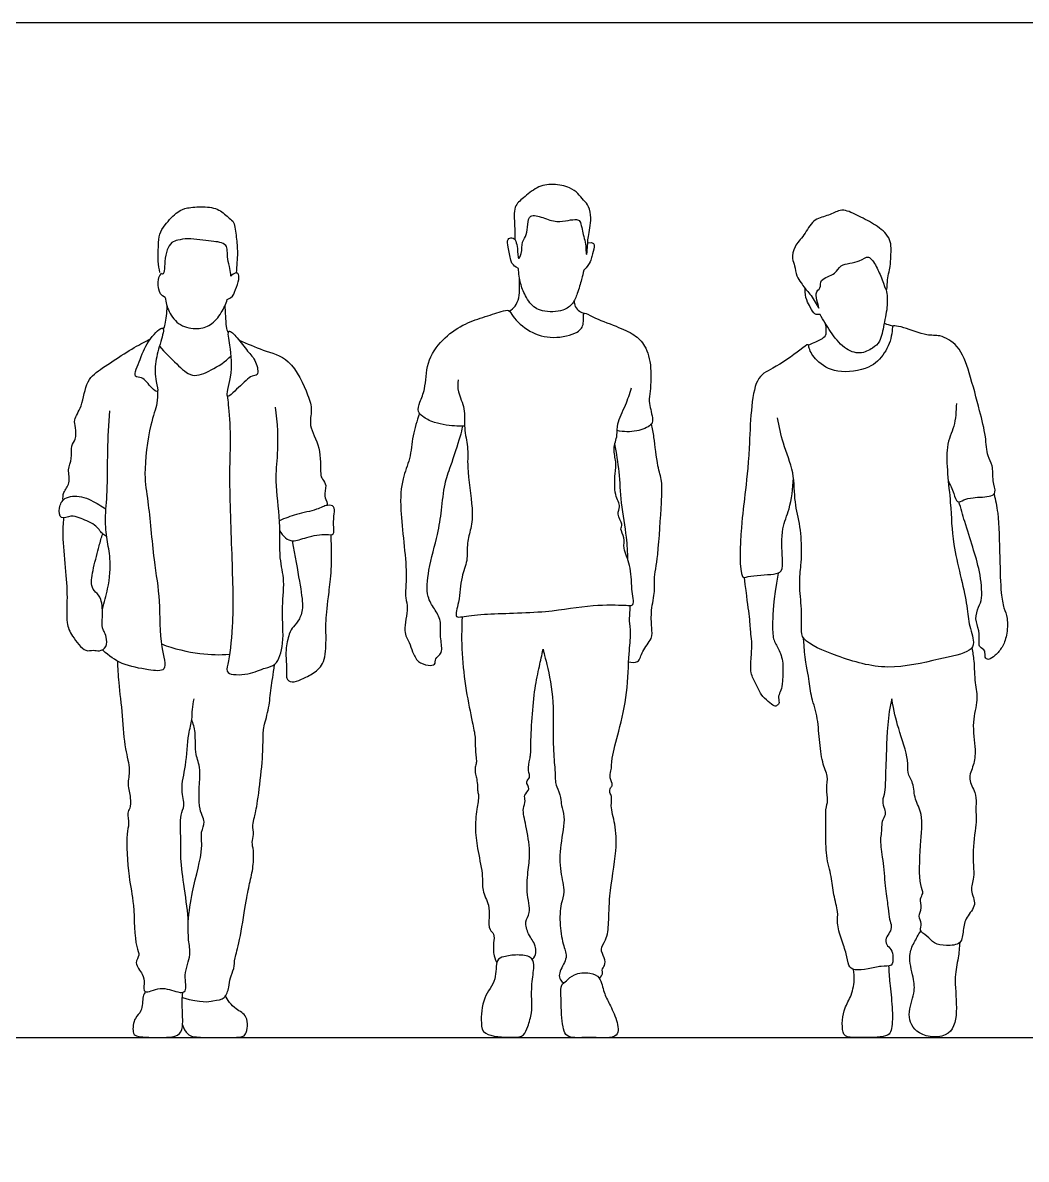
# Model space of a CAD drawing. Header units: millimetres. Extents: x 42.4 to 67, y 0.8 to 10.7.
# Drawn here: x 63.159 to 65.268, y 3.286 to 5.676 of the extents above; entities that cross this region are included whole.
import ezdxf

# ---------------------------------------------------------------- set-up
doc = ezdxf.new("R2010")
doc.units = ezdxf.units.MM
for name, color, linetype, true_color in [('AG-DIAGRAM', 7, 'Continuous', 0xfecc66), ('AG-PEOPLE', 7, 'Continuous', 0x66ccff), ('X-VPRT', 6, 'Continuous', 0xff00ff)]:
    doc.layers.add(name, color=color, linetype=linetype, true_color=true_color)

msp = doc.modelspace()

# ---------------------------------------------------------------- linework, layer by layer
at = {"layer": 'AG-DIAGRAM'}
msp.add_lwpolyline([(59.7099, 3.5424), (66.7203, 3.5424)], dxfattribs=at)
at = {"layer": 'AG-PEOPLE'}
for points, knots in [([(64.3464, 5.2136), (64.3468, 5.2179), (64.3475, 5.2266), (64.3514, 5.2451), (64.3537, 5.2657), (64.3503, 5.2899), (64.3377, 5.3028), (64.3258, 5.3176), (64.3087, 5.331), (64.2735, 5.3384), (64.2386, 5.3321), (64.212, 5.3074), (64.1891, 5.2908), (64.1937, 5.2486), (64.1929, 5.2298), (64.1933, 5.2199)], [0, 0, 0, 0, 0.205038, 0.451431, 0.71704, 0.993546, 1.233926, 1.479486, 1.742922, 2.081779, 2.419945, 2.760876, 3.052504, 3.408659, 3.721305, 3.721305, 3.721305, 3.721305]), ([(63.4471, 5.1507), (63.4453, 5.1586), (63.4424, 5.1745), (63.444, 5.2071), (63.4453, 5.2321), (63.4573, 5.2517), (63.4837, 5.28), (63.5044, 5.2877), (63.5384, 5.2902), (63.5719, 5.2859), (63.592, 5.2649), (63.6045, 5.2573), (63.6074, 5.2232), (63.6115, 5.1941), (63.6081, 5.1651), (63.6077, 5.1499)], [0, 0, 0, 0, 0.297211, 0.642214, 0.939421, 1.227681, 1.59733, 1.880144, 2.228372, 2.579768, 2.89431, 3.11538, 3.451834, 3.800977, 4.153693, 4.153693, 4.153693, 4.153693]), ([(64.8326, 5.0758), (64.8323, 5.0744), (64.8201, 5.0995), (64.8034, 5.1165), (64.7952, 5.1292), (64.7848, 5.1433), (64.7823, 5.1654), (64.7753, 5.1798), (64.78, 5.2074), (64.8027, 5.2282), (64.8185, 5.2632), (64.8495, 5.2687), (64.8732, 5.2816), (64.8895, 5.283), (64.9224, 5.2666), (64.9557, 5.2491), (64.9867, 5.2222), (64.9833, 5.1853), (64.9833, 5.1634), (64.9753, 5.1349), (64.9762, 5.1042), (64.9644, 5.1396), (64.9548, 5.1613), (64.9372, 5.1904), (64.9184, 5.1711), (64.8755, 5.1699), (64.8697, 5.1463), (64.8327, 5.1384), (64.8381, 5.1169), (64.8208, 5.1101), (64.8329, 5.0773), (64.8326, 5.0758)], [0, 0, 0, 0, 0.275489, 0.581238, 0.799286, 1.037022, 1.304673, 1.533954, 1.822317, 2.144521, 2.489239, 2.804285, 3.098067, 3.322233, 3.663389, 4.027799, 4.382488, 4.717026, 4.989068, 5.317642, 5.556518, 5.833021, 6.151628, 6.442631, 6.704634, 7.065119, 7.328484, 7.650079, 7.877159, 8.098557, 8.419439, 8.419439, 8.419439, 8.419439]), ([(64.1954, 5.2171), (64.1967, 5.2118), (64.1995, 5.2038), (64.199, 5.173), (64.2092, 5.1928), (64.2069, 5.2155), (64.2196, 5.2298), (64.2195, 5.2516), (64.224, 5.2747), (64.2534, 5.2664), (64.2807, 5.2555), (64.3044, 5.2607), (64.3228, 5.263), (64.3324, 5.2596), (64.3359, 5.2296), (64.3424, 5.2156), (64.3422, 5.1991), (64.3441, 5.1826), (64.3461, 5.2048), (64.3464, 5.2101), (64.3464, 5.2136)], [9.841333, 9.841333, 9.841333, 9.841333, 10.071961, 10.331687, 10.525797, 10.807019, 11.046467, 11.31563, 11.559033, 11.845078, 12.162453, 12.443199, 12.684271, 12.846576, 13.150268, 13.384074, 13.625972, 13.793527, 14.010982, 14.198716, 14.198716, 14.198716, 14.198716]), ([(63.5961, 5.1431), (63.5958, 5.1484), (63.5951, 5.1591), (63.5887, 5.1787), (63.5891, 5.196), (63.5874, 5.2091), (63.5716, 5.2154), (63.5548, 5.216), (63.5065, 5.2239), (63.4857, 5.2189), (63.4707, 5.2155), (63.4611, 5.1969), (63.4565, 5.1777), (63.457, 5.1425), (63.4502, 5.1488)], [0, 0, 0, 0, 0.243336, 0.519175, 0.774977, 0.983872, 1.214887, 1.47471, 1.898923, 2.184846, 2.41, 2.670336, 2.974646, 3.318276, 3.318276, 3.318276, 3.318276]), ([(64.201, 5.1596), (64.1871, 5.1667), (64.1849, 5.1776), (64.1791, 5.203), (64.1764, 5.2209), (64.1875, 5.2261), (64.1936, 5.2202), (64.1954, 5.2171)], [8.432443, 8.432443, 8.432443, 8.432443, 8.706255, 9.090497, 9.386466, 9.600127, 9.841333, 9.841333, 9.841333, 9.841333]), ([(64.3464, 5.2136), (64.36, 5.2157), (64.3612, 5.2038), (64.3544, 5.1852), (64.3526, 5.1708), (64.3383, 5.1557)], [14.198716, 14.198716, 14.198716, 14.198716, 14.604396, 15.103388, 15.586387, 15.586387, 15.586387, 15.586387]), ([(63.4582, 5.0983), (63.4485, 5.1027), (63.4444, 5.1165), (63.4408, 5.137), (63.4502, 5.1488)], [0, 0, 0, 0, 0.443928, 1.018843, 1.018843, 1.018843, 1.018843]), ([(63.5887, 5.0939), (63.6003, 5.0988), (63.6042, 5.1104), (63.6124, 5.1301), (63.6144, 5.1475), (63.6067, 5.1515), (63.5985, 5.1466), (63.5961, 5.1431)], [0, 0, 0, 0, 0.259666, 0.583133, 0.848722, 1.0148, 1.254769, 1.254769, 1.254769, 1.254769]), ([(64.1816, 5.0699), (64.1862, 5.0725), (64.1949, 5.0792), (64.2028, 5.0978), (64.203, 5.1187), (64.2034, 5.1324), (64.2032, 5.1393)], [0, 0, 0, 0, 0.227115, 0.479094, 0.741376, 1.001756, 1.001756, 1.001756, 1.001756]), ([(64.3383, 5.1557), (64.3368, 5.1492), (64.3336, 5.1364), (64.3251, 5.1066), (64.3158, 5.0845), (64.295, 5.0684), (64.2496, 5.0667), (64.2233, 5.0843), (64.2091, 5.1158), (64.205, 5.1279), (64.2012, 5.1492), (64.201, 5.1596)], [15.586387, 15.586387, 15.586387, 15.586387, 15.842204, 16.159901, 16.437795, 16.720882, 17.095994, 17.416667, 17.74085, 17.952623, 18.273776, 18.273776, 18.273776, 18.273776]), ([(64.8352, 5.0628), (64.8316, 5.0622), (64.8222, 5.0619), (64.8148, 5.0786), (64.8028, 5.0968), (64.8034, 5.1175)], [2.708392, 2.708392, 2.708392, 2.708392, 2.981419, 3.322099, 3.771396, 3.771396, 3.771396, 3.771396]), ([(64.9742, 5.1145), (64.9758, 5.1038), (64.978, 5.0818), (64.969, 5.0427), (64.9628, 5.0054), (64.9457, 4.9913), (64.9184, 4.9772), (64.8832, 4.9904), (64.8563, 5.0269), (64.8415, 5.0503), (64.8352, 5.0628)], [0, 0, 0, 0, 0.327261, 0.69609, 1.043633, 1.306461, 1.612554, 1.949357, 2.335136, 2.708392, 2.708392, 2.708392, 2.708392]), ([(63.4582, 5.0983), (63.4591, 5.0881), (63.4645, 5.068), (63.4876, 5.037), (63.5261, 5.031), (63.5549, 5.0383), (63.5774, 5.0661), (63.5858, 5.0843), (63.5887, 5.0939)], [0, 0, 0, 0, 0.320662, 0.67069, 1.020997, 1.330342, 1.668078, 1.987442, 1.987442, 1.987442, 1.987442]), ([(64.3183, 5.0921), (64.3179, 5.0878), (64.319, 5.0786), (64.3285, 5.069), (64.3354, 5.0659), (64.339, 5.0649)], [0, 0, 0, 0, 0.2070964, 0.4120651, 0.6039781, 0.6039781, 0.6039781, 0.6039781]), ([(63.4545, 5.0309), (63.4559, 5.0347), (63.4587, 5.0424), (63.4624, 5.0672), (63.462, 5.0796)], [0, 0, 0, 0, 0.2027492, 0.5567842, 0.5567842, 0.5567842, 0.5567842]), ([(63.5837, 5.0806), (63.5838, 5.0695), (63.5856, 5.0488), (63.586, 5.0373), (63.5895, 5.0251), (63.5909, 5.0233)], [0, 0, 0, 0, 0.3342897, 0.583421, 0.7340349, 0.7340349, 0.7340349, 0.7340349]), ([(64.0877, 4.828), (64.0822, 4.8278), (64.0715, 4.8272), (64.0234, 4.8327), (64.0005, 4.8473), (63.9875, 4.858), (63.9935, 4.8802), (64.0065, 4.9066), (64.0059, 4.9631), (64.0392, 5.0109), (64.083, 5.0418), (64.1246, 5.0565), (64.1625, 5.0679), (64.1818, 5.0742), (64.1889, 5.0558), (64.2248, 5.023), (64.2724, 5.0104), (64.3257, 5.0212), (64.3397, 5.0421), (64.3366, 5.0619), (64.3406, 5.0677), (64.3593, 5.0549), (64.4066, 5.0382), (64.4443, 5.0216), (64.4695, 4.9972), (64.482, 4.9515), (64.4774, 4.8954), (64.4743, 4.8768), (64.4848, 4.8421), (64.4807, 4.8283), (64.4481, 4.8148), (64.4219, 4.8155), (64.4086, 4.8186)], [0, 0, 0, 0, 0.232555, 0.626374, 0.92961, 1.142848, 1.397726, 1.710379, 2.132846, 2.565655, 2.981164, 3.365306, 3.728797, 3.95743, 4.183035, 4.575423, 4.984649, 5.393703, 5.665084, 5.911154, 6.025085, 6.272068, 6.688351, 7.058413, 7.384321, 7.779069, 8.202673, 8.461724, 8.794389, 8.996397, 9.319717, 9.68596, 9.68596, 9.68596, 9.68596]), ([(64.8448, 5.0455), (64.847, 5.0394), (64.8477, 5.0263), (64.8469, 5.0169), (64.8362, 5.009), (64.8254, 5.0049), (64.8156, 5.0003), (64.8107, 4.998)], [0, 0, 0, 0, 0.254702, 0.427075, 0.625414, 0.825537, 1.057057, 1.057057, 1.057057, 1.057057]), ([(64.9878, 5.0381), (64.9801, 5.0401), (64.9755, 5.0414), (64.9707, 5.0436), (64.9697, 5.0441)], [0, 0, 0, 0, 0.2899686, 0.3699458, 0.3699458, 0.3699458, 0.3699458]), ([(63.4532, 5.0339), (63.4494, 5.0359), (63.4209, 5.0086), (63.4077, 4.9728), (63.3886, 4.9285), (63.4119, 4.933), (63.4271, 4.9083), (63.4463, 4.8955), (63.4365, 4.9249), (63.4366, 4.9647), (63.4475, 5.001), (63.4567, 5.0321), (63.4532, 5.0339)], [0, 0, 0, 0, 0.337967, 0.743718, 1.091818, 1.302543, 1.620654, 1.83513, 2.097797, 2.473722, 2.856445, 3.165632, 3.165632, 3.165632, 3.165632]), ([(63.5924, 5.0272), (63.589, 5.0255), (63.5961, 4.9916), (63.6006, 4.9369), (63.5831, 4.8853), (63.5987, 4.8948), (63.6119, 4.9097), (63.6281, 4.9229), (63.6396, 4.9351), (63.6559, 4.9332), (63.6501, 4.9662), (63.6306, 4.9851), (63.6124, 5.0119), (63.5953, 5.0286), (63.5924, 5.0272)], [0, 0, 0, 0, 0.313456, 0.788807, 1.157367, 1.325439, 1.594817, 1.864361, 2.096747, 2.286874, 2.581782, 2.892715, 3.239797, 3.508854, 3.508854, 3.508854, 3.508854]), ([(65.1044, 4.7134), (65.1081, 4.7044), (65.1167, 4.6888), (65.1215, 4.6645), (65.1385, 4.6741), (65.1554, 4.6784), (65.1945, 4.6789), (65.206, 4.6887), (65.1967, 4.7135), (65.1997, 4.7453), (65.1855, 4.7651), (65.1838, 4.8084), (65.1703, 4.8608), (65.1498, 4.9393), (65.1294, 4.9969), (65.0871, 5.0214), (65.0596, 5.016), (65.0128, 5.0361), (64.9932, 5.0383), (64.9859, 5.0396), (64.9876, 5.0185), (64.9719, 4.9788), (64.9394, 4.9467), (64.8709, 4.9368), (64.8274, 4.9623), (64.8112, 4.9892), (64.8113, 5.0035), (64.7898, 4.9844), (64.7358, 4.9472), (64.6904, 4.9302), (64.6875, 4.7784), (64.6774, 4.6833), (64.6689, 4.6234), (64.6639, 4.5029), (64.6851, 4.5141), (64.7371, 4.5153), (64.7565, 4.5214), (64.756, 4.5518), (64.7523, 4.6145), (64.7728, 4.6526), (64.778, 4.6975), (64.779, 4.7194)], [0, 0, 0, 0, 0.31232, 0.562583, 0.774097, 1.029478, 1.367297, 1.561584, 1.843586, 2.166784, 2.439774, 2.80697, 3.237652, 3.760218, 4.210024, 4.584635, 4.888218, 5.296658, 5.551828, 5.669846, 5.904712, 6.282105, 6.667087, 7.131977, 7.536156, 7.851284, 8.012692, 8.273349, 8.749233, 9.124544, 9.81016, 10.381872, 10.863966, 11.447135, 11.649937, 12.071327, 12.309565, 12.604737, 13.059387, 13.442221, 13.909584, 13.909584, 13.909584, 13.909584]), ([(63.2433, 4.6719), (63.2432, 4.6773), (63.2427, 4.6891), (63.2607, 4.7081), (63.2515, 4.737), (63.2637, 4.7589), (63.2585, 4.7869), (63.2717, 4.7994), (63.2703, 4.825), (63.2645, 4.8422), (63.2857, 4.87), (63.29, 4.9252), (63.3272, 4.9506), (63.3701, 4.9795), (63.4105, 5.0031), (63.4218, 5.0086), (63.4272, 5.0112)], [0, 0, 0, 0, 0.233802, 0.514119, 0.817246, 1.104308, 1.398982, 1.633725, 1.916936, 2.154355, 2.482992, 2.904724, 3.281303, 3.707424, 4.099748, 4.344933, 4.344933, 4.344933, 4.344933]), ([(63.4461, 4.9963), (63.4569, 4.9827), (63.4817, 4.9604), (63.5137, 4.9266), (63.5567, 4.9456), (63.5847, 4.9633), (63.5967, 4.9756)], [0, 0, 0, 0, 0.418869, 0.788901, 1.159333, 1.575071, 1.575071, 1.575071, 1.575071]), ([(63.6139, 5.0083), (63.6308, 5.0018), (63.6634, 4.9853), (63.7235, 4.9729), (63.7586, 4.8946), (63.7683, 4.8622), (63.7582, 4.8271), (63.7868, 4.785), (63.7834, 4.7287), (63.7879, 4.7166), (63.7995, 4.7033), (63.7897, 4.6804), (63.7975, 4.6729), (63.7993, 4.6613)], [0, 0, 0, 0, 0.445543, 0.907732, 1.450178, 1.802501, 2.143316, 2.573132, 3.017369, 3.230206, 3.466263, 3.750569, 3.964201, 3.964201, 3.964201, 3.964201]), ([(64.0741, 4.9255), (64.0734, 4.917), (64.0719, 4.8992), (64.0906, 4.8642), (64.0852, 4.8235), (64.0963, 4.783), (64.0914, 4.741), (64.1059, 4.6555), (64.1021, 4.6138), (64.0913, 4.5821), (64.0952, 4.5442), (64.0791, 4.5105), (64.0778, 4.4613), (64.0651, 4.424), (64.0862, 4.428), (64.1328, 4.4344), (64.261, 4.4346), (64.351, 4.4533), (64.4218, 4.4516), (64.4349, 4.4506), (64.4456, 4.4515), (64.4371, 4.4887), (64.4391, 4.5343), (64.4194, 4.5702), (64.4257, 4.5926), (64.4134, 4.6114), (64.4215, 4.6214), (64.4059, 4.6433), (64.4175, 4.6591), (64.4014, 4.6837), (64.4037, 4.7281), (64.4073, 4.7524), (64.3984, 4.7802), (64.4105, 4.8091), (64.4063, 4.8335), (64.4276, 4.8724), (64.4346, 4.896), (64.4386, 4.9083)], [0, 0, 0, 0, 0.288735, 0.640439, 1.005757, 1.366692, 1.74385, 2.275459, 2.64853, 2.971974, 3.316975, 3.663344, 4.079107, 4.395003, 4.59328, 4.985609, 5.635779, 6.211394, 6.674502, 6.875239, 7.016433, 7.341703, 7.746785, 8.100945, 8.368303, 8.619179, 8.801392, 9.075136, 9.302964, 9.59782, 9.977842, 10.265005, 10.56436, 10.875484, 11.155172, 11.527508, 11.883626, 11.883626, 11.883626, 11.883626]), ([(63.4417, 4.9011), (63.4419, 4.8928), (63.4424, 4.874), (63.4245, 4.8295), (63.4116, 4.7237), (63.4232, 4.6708), (63.4334, 4.5442), (63.4485, 4.4628), (63.4453, 4.3692), (63.4664, 4.3096), (63.4193, 4.3158), (63.3664, 4.3253), (63.3395, 4.3451), (63.3275, 4.356)], [0, 0, 0, 0, 0.290295, 0.69287, 1.28175, 1.727409, 2.366491, 2.9128, 3.481087, 3.875577, 4.205109, 4.641743, 5.045753, 5.045753, 5.045753, 5.045753]), ([(63.5886, 4.8915), (63.5894, 4.8852), (63.5913, 4.8723), (63.5965, 4.7996), (63.5915, 4.7286), (63.5982, 4.5559), (63.6027, 4.4144), (63.5918, 4.3315), (63.5836, 4.3043), (63.635, 4.3042), (63.667, 4.3206), (63.6933, 4.3231), (63.7099, 4.3743), (63.7013, 4.439), (63.7111, 4.5023), (63.6966, 4.5516), (63.7017, 4.6277), (63.6882, 4.7136), (63.6974, 4.7799), (63.6949, 4.8362), (63.69, 4.8678)], [0, 0, 0, 0, 0.25255, 0.727897, 1.233596, 1.992511, 2.706969, 3.2246, 3.469139, 3.842607, 4.203526, 4.475405, 4.871433, 5.351415, 5.809037, 6.217852, 6.721442, 7.265876, 7.739997, 8.570455, 8.570455, 8.570455, 8.570455]), ([(65.1216, 4.8757), (65.1211, 4.8597), (65.1189, 4.8252), (65.0944, 4.7838), (65.1119, 4.6618), (65.1106, 4.5836), (65.1458, 4.4571), (65.1455, 4.4152), (65.161, 4.3736), (65.1502, 4.3511), (65.0795, 4.3374), (64.9767, 4.3116), (64.876, 4.3408), (64.7962, 4.3748), (64.7954, 4.403), (64.7972, 4.4444), (64.7901, 4.4942), (64.795, 4.5353), (64.7969, 4.5622), (64.7947, 4.6184), (64.78, 4.6678), (64.7821, 4.7307), (64.7558, 4.7912), (64.7492, 4.8271), (64.7457, 4.845)], [0, 0, 0, 0, 0.400357, 0.794574, 1.413683, 1.957541, 2.600881, 2.986548, 3.349722, 3.600459, 4.070333, 4.670136, 5.272164, 5.781134, 6.054667, 6.422755, 6.838874, 7.202705, 7.502547, 7.926709, 8.345899, 8.797657, 9.262858, 9.688022, 9.688022, 9.688022, 9.688022]), ([(63.326, 4.4436), (63.3299, 4.4575), (63.341, 4.4941), (63.3444, 4.5488), (63.3353, 4.589), (63.3308, 4.6343), (63.3378, 4.6915), (63.3363, 4.7767), (63.3398, 4.8321), (63.3417, 4.8603)], [0.828364, 0.828364, 0.828364, 0.828364, 1.121084, 1.583607, 1.953002, 2.335465, 2.775766, 3.310792, 3.845283, 3.845283, 3.845283, 3.845283]), ([(63.9929, 4.8544), (63.9875, 4.839), (63.9775, 4.8081), (63.9743, 4.7591), (63.9549, 4.7158), (63.95, 4.6502), (63.9694, 4.5213), (63.9608, 4.4673), (63.9711, 4.4458), (63.9565, 4.3972), (63.9719, 4.3735), (63.9776, 4.3536), (63.9886, 4.3308), (64.0095, 4.3244), (64.0271, 4.3247), (64.0252, 4.34), (64.037, 4.3469), (64.0411, 4.3591), (64.0352, 4.3898), (64.0394, 4.4184), (64.0241, 4.4444), (64.0063, 4.4697), (64.0106, 4.5269), (64.032, 4.6003), (64.0392, 4.6493), (64.0449, 4.7074), (64.0584, 4.7428), (64.079, 4.8054), (64.0823, 4.8203), (64.084, 4.8279)], [0, 0, 0, 0, 0.400374, 0.797977, 1.180929, 1.648391, 2.309272, 2.720567, 2.98807, 3.38144, 3.67822, 3.938675, 4.217778, 4.483613, 4.695899, 4.890461, 5.089771, 5.285989, 5.602534, 5.911644, 6.215985, 6.525064, 6.95124, 7.455159, 7.86654, 8.29119, 8.658786, 9.114557, 9.391294, 9.391294, 9.391294, 9.391294]), ([(64.4325, 4.3325), (64.4386, 4.3308), (64.4555, 4.3287), (64.4595, 4.3564), (64.4835, 4.3801), (64.4808, 4.4053), (64.4788, 4.4409), (64.4889, 4.4805), (64.485, 4.5068), (64.4958, 4.5594), (64.5011, 4.665), (64.5039, 4.7117), (64.4925, 4.7436), (64.4866, 4.8048), (64.4823, 4.8227), (64.4804, 4.8321)], [0, 0, 0, 0, 0.248463, 0.527622, 0.852534, 1.129517, 1.474244, 1.836534, 2.122284, 2.540477, 3.137102, 3.523697, 3.855113, 4.298528, 4.604825, 4.604825, 4.604825, 4.604825]), ([(64.4309, 4.5471), (64.4305, 4.563), (64.4293, 4.5948), (64.4159, 4.6672), (64.4139, 4.731), (64.4072, 4.7708), (64.4036, 4.7903)], [0, 0, 0, 0, 0.395064, 0.881515, 1.345526, 1.78755, 1.78755, 1.78755, 1.78755]), ([(65.2007, 4.685), (65.2038, 4.6717), (65.2106, 4.6446), (65.2128, 4.5521), (65.2144, 4.4798), (65.2204, 4.4457), (65.2305, 4.4242), (65.2282, 4.3876), (65.2191, 4.3633), (65.2054, 4.3469), (65.1891, 4.3349), (65.1805, 4.3405), (65.1836, 4.3579), (65.1695, 4.3626), (65.1688, 4.3736), (65.1706, 4.3987), (65.1594, 4.4223), (65.1682, 4.4482), (65.1774, 4.467), (65.1714, 4.5244), (65.156, 4.5723), (65.1398, 4.6245), (65.1309, 4.6551), (65.1269, 4.669)], [0, 0, 0, 0, 0.368042, 0.923022, 1.421834, 1.748453, 2.024341, 2.367445, 2.664482, 2.924804, 3.128907, 3.296219, 3.458644, 3.66081, 3.840078, 4.126135, 4.41978, 4.706815, 4.969394, 5.395293, 5.815843, 6.249097, 6.598304, 6.598304, 6.598304, 6.598304]), ([(63.3352, 4.5957), (63.3321, 4.5976), (63.3249, 4.6013), (63.3116, 4.6229), (63.2773, 4.6347), (63.2615, 4.6414), (63.2364, 4.629), (63.234, 4.6575), (63.245, 4.6796), (63.2836, 4.6838), (63.3182, 4.663), (63.3286, 4.6572), (63.3336, 4.6541)], [0, 0, 0, 0, 0.192125, 0.477613, 0.823404, 1.067663, 1.326911, 1.587953, 1.8655, 2.208696, 2.573848, 2.817187, 2.817187, 2.817187, 2.817187]), ([(63.699, 4.6083), (63.7018, 4.6024), (63.7105, 4.5922), (63.7272, 4.5833), (63.7556, 4.5954), (63.7948, 4.6021), (63.8149, 4.5968), (63.8111, 4.6225), (63.8134, 4.6423), (63.8153, 4.6606), (63.7974, 4.6631), (63.7762, 4.6509), (63.7332, 4.6432), (63.7102, 4.6339), (63.6985, 4.6291)], [0, 0, 0, 0, 0.256524, 0.492459, 0.810375, 1.184736, 1.403456, 1.661722, 1.938556, 2.161507, 2.372036, 2.658881, 3.041043, 3.398931, 3.398931, 3.398931, 3.398931]), ([(63.2444, 4.635), (63.2434, 4.6225), (63.2414, 4.5973), (63.2482, 4.5289), (63.2534, 4.4699), (63.2488, 4.4143), (63.2611, 4.3876), (63.289, 4.3512), (63.3065, 4.3585), (63.3199, 4.3533), (63.3369, 4.363), (63.3351, 4.3842), (63.3299, 4.3963), (63.325, 4.4043), (63.3266, 4.4274), (63.326, 4.4643), (63.312, 4.4787), (63.2998, 4.4926), (63.3075, 4.531), (63.3189, 4.5757), (63.324, 4.5931), (63.3267, 4.6016)], [0, 0, 0, 0, 0.35486, 0.830843, 1.291156, 1.711171, 2.033339, 2.403347, 2.629849, 2.842326, 3.074534, 3.33097, 3.541064, 3.709135, 3.98574, 4.337679, 4.589501, 4.821271, 5.176002, 5.575469, 5.875564, 5.875564, 5.875564, 5.875564]), ([(64.747, 4.519), (64.7365, 4.4584), (64.7346, 4.4099), (64.7354, 4.3781), (64.7482, 4.361), (64.7587, 4.332), (64.7555, 4.287), (64.7539, 4.2723), (64.7457, 4.2604), (64.7504, 4.245), (64.7445, 4.2406), (64.7396, 4.2376), (64.7262, 4.2482), (64.7102, 4.2625), (64.7004, 4.2867), (64.6877, 4.307), (64.6904, 4.3423), (64.6923, 4.3784), (64.6887, 4.3925), (64.6874, 4.4275), (64.6807, 4.4679), (64.6762, 4.5098)], [0, 0, 0, 0, 0.103495, 0.206991, 0.310486, 0.413981, 0.517476, 0.620972, 0.724467, 0.827962, 0.931457, 1.034953, 1.138448, 1.241943, 1.345439, 1.448934, 1.552429, 1.655924, 1.75942, 1.862915, 1.957241, 1.957241, 1.957241, 1.957241]), ([(64.3712, 3.6664), (64.3798, 3.674), (64.374, 3.6849), (64.3838, 3.6934), (64.3827, 3.7107), (64.3706, 3.7286), (64.3874, 3.7479), (64.3913, 3.7866), (64.3908, 3.8411), (64.4084, 3.9347), (64.4057, 3.9886), (64.3935, 4.028), (64.3986, 4.0493), (64.3918, 4.0566), (64.3931, 4.068), (64.401, 4.0727), (64.3908, 4.0888), (64.3968, 4.1038), (64.3964, 4.1321), (64.4131, 4.1888), (64.4311, 4.2665), (64.4321, 4.3474), (64.4383, 4.3904), (64.4339, 4.4178), (64.4351, 4.4313), (64.4355, 4.4444), (64.4359, 4.4508)], [0, 0, 0, 0, 0.213172, 0.40848, 0.643038, 0.898106, 1.170866, 1.526759, 1.967494, 2.539391, 2.976485, 3.345709, 3.604042, 3.777762, 3.962841, 4.118296, 4.349715, 4.578328, 4.880472, 5.327908, 5.862196, 6.390641, 6.776989, 7.073626, 7.288924, 7.546177, 7.546177, 7.546177, 7.546177]), ([(64.0826, 4.4272), (64.0811, 4.4015), (64.0807, 4.3496), (64.0898, 4.2737), (64.1032, 4.2084), (64.1105, 4.1746), (64.1094, 4.1561), (64.1116, 4.1311), (64.1131, 4.1197), (64.1089, 4.111), (64.1102, 4.0954), (64.1135, 4.0858), (64.1149, 4.0707), (64.1147, 4.0599), (64.1188, 4.0497), (64.112, 4.0209), (64.1092, 3.9777), (64.115, 3.9346), (64.1273, 3.8815), (64.1229, 3.8523), (64.1403, 3.8207), (64.1392, 3.7961), (64.1377, 3.7677), (64.1516, 3.7615), (64.1478, 3.7409), (64.1493, 3.7287), (64.1477, 3.7149), (64.1552, 3.6998)], [0.008577, 0.008577, 0.008577, 0.008577, 0.518748, 1.038059, 1.518392, 1.853537, 2.106165, 2.397777, 2.593116, 2.770108, 2.996836, 3.18867, 3.414207, 3.605633, 3.790108, 4.100933, 4.488821, 4.883736, 5.311726, 5.628773, 5.966714, 6.26612, 6.562172, 6.765589, 7.015152, 7.230686, 7.487401, 7.487401, 7.487401, 7.487401]), ([(63.4502, 4.3698), (63.4762, 4.3599), (63.531, 4.3471), (63.5728, 4.3468), (63.5935, 4.3481)], [0, 0, 0, 0, 0.5300672, 0.9874132, 0.9874132, 0.9874132, 0.9874132]), ([(64.2297, 3.7064), (64.2397, 3.7145), (64.2369, 3.7362), (64.2296, 3.7477), (64.2215, 3.7595), (64.2125, 3.7873), (64.2285, 3.8042), (64.2161, 3.85), (64.2215, 3.8954), (64.2266, 3.9335), (64.2174, 3.9868), (64.208, 4.0228), (64.2172, 4.0396), (64.2104, 4.0526), (64.2281, 4.0643), (64.2135, 4.0806), (64.2278, 4.0885), (64.2193, 4.1043), (64.2248, 4.1273), (64.2268, 4.1384), (64.2265, 4.1575), (64.2293, 4.2167), (64.2346, 4.2753), (64.2447, 4.3221), (64.2499, 4.3458), (64.2526, 4.3587)], [8.248384, 8.248384, 8.248384, 8.248384, 8.538673, 8.756226, 8.990086, 9.280273, 9.546691, 9.926379, 10.317412, 10.673734, 11.097945, 11.444182, 11.678772, 11.874231, 12.102425, 12.326978, 12.515804, 12.740135, 13.017188, 13.207348, 13.447549, 13.888241, 14.340371, 14.73335, 15.075794, 15.075794, 15.075794, 15.075794]), ([(64.2526, 4.3587), (64.2542, 4.3526), (64.2575, 4.3395), (64.2757, 4.2661), (64.2729, 4.1882), (64.275, 4.1276), (64.2781, 4.1066), (64.2777, 4.0811), (64.2809, 4.0699), (64.291, 4.0466), (64.2902, 4.0295), (64.3007, 4.0052), (64.2876, 3.9464), (64.2872, 3.8931), (64.2999, 3.8485), (64.289, 3.8237), (64.2866, 3.7778), (64.2947, 3.7355), (64.3058, 3.7102), (64.2865, 3.6837), (64.2849, 3.6657), (64.2954, 3.6571)], [15.075794, 15.075794, 15.075794, 15.075794, 15.331963, 15.831639, 16.37425, 16.820879, 17.095275, 17.381099, 17.588602, 17.877511, 18.119187, 18.408002, 18.86015, 19.302382, 19.688079, 19.986717, 20.382795, 20.773099, 21.066392, 21.395712, 21.659166, 21.659166, 21.659166, 21.659166]), ([(65.1539, 4.3615), (65.1557, 4.3523), (65.1594, 4.334), (65.1595, 4.2876), (65.1685, 4.2515), (65.1527, 4.2055), (65.1628, 4.1483), (65.1591, 4.1156), (65.144, 4.0854), (65.1627, 4.0585), (65.163, 4.0347), (65.1624, 4.0111), (65.1647, 3.9964), (65.1529, 3.9295), (65.1616, 3.8797), (65.1485, 3.8523), (65.1669, 3.8204), (65.1406, 3.7963), (65.1356, 3.7688), (65.1336, 3.7369), (65.1, 3.7352), (65.0745, 3.7381), (65.0613, 3.7566), (65.0417, 3.766), (65.051, 3.7826), (65.0399, 3.7973), (65.0511, 3.8148), (65.0432, 3.8344), (65.0541, 3.846), (65.0421, 3.8651), (65.0452, 3.9414), (65.0526, 4.014), (65.0324, 4.0424), (65.0327, 4.0774), (65.0166, 4.0993), (65.0227, 4.1272), (64.9983, 4.1937), (64.9904, 4.2282), (64.9855, 4.2547)], [0, 0, 0, 0, 0.294554, 0.668144, 1.005194, 1.386799, 1.807237, 2.126755, 2.432612, 2.7358, 3.008272, 3.271444, 3.482341, 3.838726, 4.234336, 4.529768, 4.834736, 5.14592, 5.444109, 5.729806, 6.03854, 6.328707, 6.594166, 6.833729, 7.043541, 7.263969, 7.503023, 7.745206, 7.939731, 8.181465, 8.666631, 9.050444, 9.365516, 9.687033, 9.963959, 10.247357, 10.709007, 11.127255, 11.127255, 11.127255, 11.127255]), ([(63.3576, 4.334), (63.3583, 4.3188), (63.3598, 4.288), (63.3688, 4.2184), (63.3718, 4.151), (63.3863, 4.106), (63.3773, 4.0752), (63.3864, 4.0472), (63.3849, 4.0239), (63.3775, 4.0149), (63.3832, 3.9895), (63.3746, 3.97), (63.3806, 3.8761), (63.3938, 3.8262), (63.3934, 3.7345), (63.4068, 3.7164), (63.3912, 3.6985), (63.413, 3.6756), (63.4145, 3.6575), (63.4112, 3.6303), (63.4496, 3.6527), (63.4818, 3.6365), (63.5062, 3.6367), (63.4953, 3.6759), (63.5142, 3.7162), (63.5054, 3.7479), (63.5082, 3.7943), (63.4969, 3.8634), (63.4895, 3.9254), (63.4919, 3.9575), (63.488, 4.011), (63.501, 4.0292), (63.489, 4.0653), (63.5033, 4.1139), (63.5053, 4.1787), (63.5154, 4.2101), (63.5147, 4.2322), (63.5174, 4.2472), (63.5189, 4.2545)], [0, 0, 0, 0, 0.391569, 0.87754, 1.360645, 1.751433, 2.069445, 2.383137, 2.653402, 2.844319, 3.119525, 3.392638, 3.936301, 4.394725, 4.933948, 5.186853, 5.427225, 5.728205, 5.988561, 6.226024, 6.553894, 6.909651, 7.139494, 7.470887, 7.857116, 8.179332, 8.569429, 9.063322, 9.516589, 9.856011, 10.268481, 10.531605, 10.865403, 11.284214, 11.753215, 12.082427, 12.349348, 12.62433, 12.62433, 12.62433, 12.62433]), ([(63.4943, 3.6263), (63.536, 3.6145), (63.5615, 3.621), (63.5845, 3.6219), (63.5931, 3.6499), (63.5935, 3.6669), (63.6041, 3.6878), (63.6029, 3.7082), (63.6143, 3.7381), (63.6281, 3.8316), (63.6355, 3.8658), (63.6441, 3.9023), (63.6444, 3.9383), (63.6394, 3.9525), (63.6455, 3.9688), (63.6409, 3.9897), (63.6459, 4.0039), (63.6516, 4.0308), (63.6626, 4.1161), (63.6644, 4.175), (63.6639, 4.1932), (63.6776, 4.2368), (63.6794, 4.2729), (63.6855, 4.3057), (63.6878, 4.3264)], [0.003659, 0.003659, 0.003659, 0.003659, 0.109389, 0.218779, 0.328168, 0.437558, 0.546947, 0.656336, 0.765726, 0.875115, 0.984504, 1.093894, 1.203283, 1.312673, 1.422062, 1.531451, 1.640841, 1.75023, 1.859619, 1.969009, 2.078398, 2.187788, 2.297177, 2.390099, 2.390099, 2.390099, 2.390099]), ([(63.5064, 3.7857), (63.5085, 3.8065), (63.5154, 3.8596), (63.5399, 3.9378), (63.5309, 3.973), (63.5456, 3.9968), (63.524, 4.0224), (63.5353, 4.1117), (63.5197, 4.1359), (63.5234, 4.1845), (63.517, 4.2022), (63.5141, 4.2112)], [0.214677, 0.214677, 0.214677, 0.214677, 0.563142, 1.101526, 1.422286, 1.686, 1.987999, 2.360237, 2.657836, 3.034051, 3.331458, 3.331458, 3.331458, 3.331458]), ([(65.1288, 3.7423), (65.1278, 3.7314), (65.1262, 3.7089), (65.1157, 3.6683), (65.1248, 3.6064), (65.1149, 3.5385), (65.0379, 3.5434), (65.0153, 3.5906), (65.0358, 3.6355), (65.0314, 3.6682), (65.0192, 3.7152), (65.0326, 3.7416), (65.0414, 3.7587), (65.0468, 3.7663)], [0, 0, 0, 0, 0.318049, 0.673083, 1.119237, 1.536741, 1.984, 2.356211, 2.730941, 3.052638, 3.430605, 3.728219, 4.025772, 4.025772, 4.025772, 4.025772]), ([(64.1868, 3.5428), (64.1695, 3.5427), (64.1266, 3.5451), (64.1213, 3.5736), (64.1246, 3.629), (64.1567, 3.6609), (64.1514, 3.7065), (64.1709, 3.7131), (64.1979, 3.7173), (64.2278, 3.7138), (64.2356, 3.6943), (64.2281, 3.6597), (64.2286, 3.6194), (64.2298, 3.5948), (64.2209, 3.5661), (64.2131, 3.5445), (64.1985, 3.5429), (64.1868, 3.5428)], [0, 0, 0, 0, 0.42684, 0.701493, 1.108538, 1.490781, 1.84385, 2.071914, 2.37858, 2.679658, 2.913002, 3.251019, 3.613318, 3.895268, 4.196813, 4.450949, 4.737182, 4.737182, 4.737182, 4.737182]), ([(64.9791, 3.693), (64.9797, 3.6809), (64.9808, 3.6561), (64.9878, 3.6079), (64.9872, 3.5622), (64.981, 3.5479), (64.9603, 3.5416), (64.9063, 3.5424), (64.8787, 3.5436), (64.8826, 3.6023), (64.9002, 3.6252), (64.9083, 3.6628), (64.9067, 3.6779), (64.9054, 3.6855)], [0, 0, 0, 0, 0.347676, 0.758184, 1.143891, 1.352176, 1.610736, 2.04021, 2.307068, 2.70938, 3.035072, 3.380058, 3.655706, 3.655706, 3.655706, 3.655706]), ([(64.2918, 3.6528), (64.2892, 3.6477), (64.2906, 3.6288), (64.2909, 3.5907), (64.2941, 3.5661), (64.2983, 3.5469), (64.3172, 3.5403), (64.3556, 3.5444), (64.4157, 3.5375), (64.4078, 3.5809), (64.3929, 3.6125), (64.3796, 3.6363), (64.3744, 3.6696), (64.3513, 3.6802), (64.317, 3.678), (64.3028, 3.6614), (64.2939, 3.6567), (64.2918, 3.6528)], [0, 0, 0, 0, 0.273678, 0.633797, 0.924122, 1.161539, 1.393449, 1.764539, 2.165862, 2.484801, 2.832684, 3.134389, 3.452274, 3.725992, 4.052724, 4.314954, 4.52461, 4.52461, 4.52461, 4.52461]), ([(63.4163, 3.6389), (63.4146, 3.6355), (63.4102, 3.6293), (63.4109, 3.5958), (63.3926, 3.5857), (63.3884, 3.5533), (63.3972, 3.5438), (63.4295, 3.5425), (63.4634, 3.542), (63.4913, 3.5475), (63.4964, 3.5721), (63.493, 3.6102), (63.4944, 3.6283), (63.495, 3.6375)], [0, 0, 0, 0, 0.195147, 0.512135, 0.772302, 1.083573, 1.27468, 1.595052, 1.950634, 2.231892, 2.495109, 2.856412, 3.161659, 3.161659, 3.161659, 3.161659]), ([(63.4947, 3.5692), (63.4968, 3.5619), (63.5056, 3.5452), (63.5323, 3.542), (63.6075, 3.5424), (63.6308, 3.5444), (63.6338, 3.5899), (63.6041, 3.6009), (63.5882, 3.6221), (63.5844, 3.6307)], [0.052598, 0.052598, 0.052598, 0.052598, 0.285767, 0.584661, 1.07006, 1.31971, 1.644936, 1.92698, 2.287824, 2.287824, 2.287824, 2.287824])]:
    msp.add_open_spline(points, degree=3, knots=knots, dxfattribs=at)
for points in [[(63.7249, 4.5867), (63.731, 4.5554), (63.7416, 4.4949), (63.7495, 4.4461), (63.7412, 4.4214), (63.7269, 4.4045), (63.7189, 4.3956), (63.7104, 4.3542), (63.713, 4.334), (63.7128, 4.3221), (63.7141, 4.3085), (63.7111, 4.2976), (63.7237, 4.287), (63.7438, 4.2948), (63.7707, 4.3082), (63.7942, 4.3274), (63.7971, 4.3809), (63.795, 4.4151), (63.8015, 4.4708), (63.8102, 4.5396), (63.8069, 4.5995)], [(64.9855, 4.2547), (64.9775, 4.2212), (64.9738, 4.1348), (64.9721, 4.0805), (64.9718, 4.0567), (64.9644, 4.0403), (64.9711, 4.0215), (64.9735, 4.0115), (64.9641, 3.9968), (64.9647, 3.9814), (64.9627, 3.9646), (64.9607, 3.9539), (64.9691, 3.9026), (64.9724, 3.8457), (64.9791, 3.8132), (64.9805, 3.7891), (64.9862, 3.777), (64.9822, 3.7633), (64.9724, 3.7516), (64.9731, 3.7369), (64.9855, 3.7291), (64.9889, 3.7107), (64.9879, 3.6913), (64.9641, 3.6933), (64.9363, 3.6863), (64.9055, 3.6826), (64.8944, 3.692), (64.8914, 3.7181), (64.8797, 3.7472), (64.869, 3.7864), (64.8746, 3.8035), (64.8626, 3.843), (64.8602, 3.8805), (64.8465, 3.9227), (64.8475, 3.9773), (64.8458, 4.0279), (64.8529, 4.038), (64.8472, 4.0661), (64.8532, 4.0919), (64.8391, 4.1177), (64.8331, 4.1693), (64.8301, 4.2198), (64.8144, 4.263), (64.8127, 4.2979), (64.8023, 4.3384), (64.8003, 4.3821)], [(63.3275, 4.356), (63.3271, 4.3565), (63.3266, 4.357), (63.3261, 4.3575)]]:
    msp.add_open_spline(points, degree=3, dxfattribs=at)
at = {"layer": 'X-VPRT'}
msp.add_lwpolyline([(59.4051, 5.676), (59.4051, 3.2376), (67.0251, 3.2376), (67.0251, 5.676)], close=True, dxfattribs=at)

doc.saveas('drawing.dxf')
